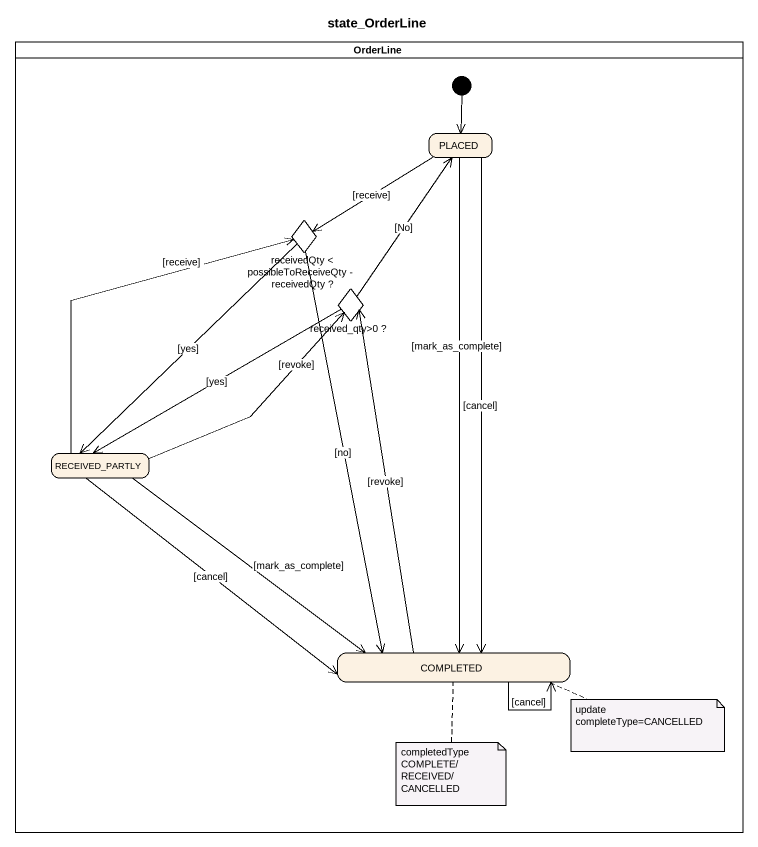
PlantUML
@startuml
title state_OrderLine
hide empty description
state OrderLine <<partition>> {
  state PLACED
  state "receivedQty < possibleToReceiveQty - receivedQty ?" as receivedQty <<choice>>
  state "received_qty>0 ?" as received_qty_0 <<choice>>
  state RECEIVED_PARTLY
  state COMPLETED
  [*] --> PLACED
}
PLACED -left-> receivedQty : [receive]
PLACED --> COMPLETED : [cancel]
PLACED --> COMPLETED : [mark_as_complete]
receivedQty --> RECEIVED_PARTLY : [yes]
receivedQty --> COMPLETED : [no]
received_qty_0 -up-> PLACED : [No]
received_qty_0 --> RECEIVED_PARTLY : [yes]
RECEIVED_PARTLY -up-> receivedQty : [receive]
RECEIVED_PARTLY -up-> received_qty_0 : [revoke]
RECEIVED_PARTLY -right-> COMPLETED : [cancel]
RECEIVED_PARTLY -right-> COMPLETED : [mark_as_complete]
COMPLETED -up-> received_qty_0 : [revoke]
COMPLETED --> COMPLETED : [cancel]
note right of COMPLETED : update completeType=CANCELLED
note bottom of COMPLETED
  completedType
  COMPLETE/
  RECEIVED/
  CANCELLED
end note
@enduml
